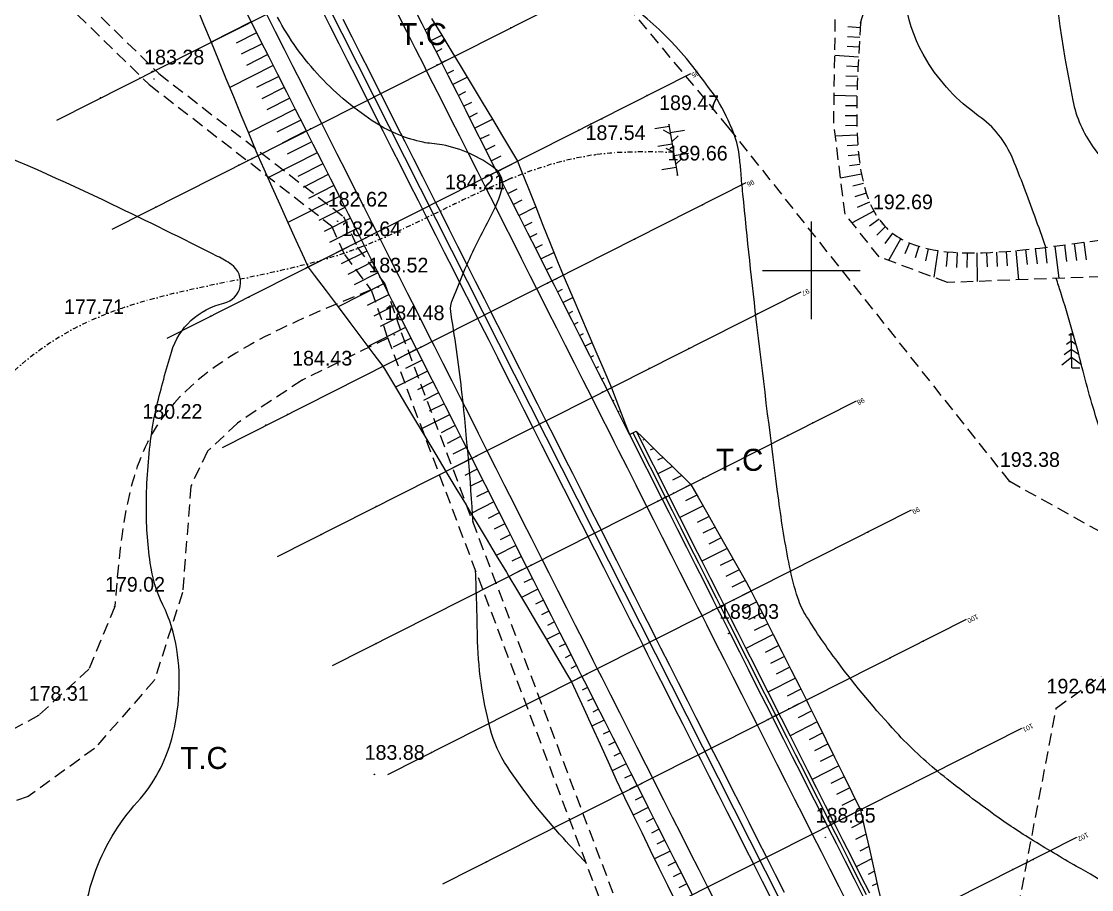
# Model space of a CAD drawing. Extents: x -83928 to -81707, y 15464 to 18601.
# Drawn here: x -82761.5 to -82542.7, y 16273.4 to 16450.9 of the extents above; entities that cross this region are included whole.
import ezdxf
from ezdxf.enums import TextEntityAlignment as Align

# ---------------------------------------------------------------- set-up
doc = ezdxf.new("R2010")
doc.units = 0
doc.header["$MEASUREMENT"] = 0
for name, pattern in [('ACAD_ISO03W100', [30, 12, -18]), ('INTERROMPU', [0.75, 0.5, -0.25]), ('TIRETPTx2', [2, 1, -0.5, 0, -0.5])]:
    doc.linetypes.add(name, pattern=pattern)
doc.layers.add('ACCE', color=4, linetype='INTERROMPU', lineweight=25)
for name, color, linetype in [('ALT', 7, 'Continuous'), ('ASSIETTE', 3, 'Continuous'), ('AXE_EN_PLAN', 1, 'Continuous'), ('Carroyage 1', 7, 'Continuous'), ('CHAUSSEE_EXT', 5, 'Continuous'), ('CHAUSSEE_INT', 5, 'Continuous'), ('CNiv_1', 1, 'Continuous'), ('CONST', 7, 'Continuous'), ('ECOULEMENT', 160, 'ACAD_ISO03W100'), ('FONDS_DE_FOSSE', 4, 'Continuous'), ('FOSSES', 3, 'Continuous'), ('LIMITE', 40, 'INTERROMPU'), ('PLATE-FORME', 6, 'Continuous'), ('POINTS', 3, 'Continuous'), ('POINTS_PROFILS', 1, 'Continuous'), ('PROFILS', 7, 'Continuous'), ('Talus', 5, 'Continuous'), ('USL', 2, 'Continuous')]:
    doc.layers.add(name, color=color, linetype=linetype)

# ---------------------------------------------------------------- blocks, each defined once
blk = doc.blocks.new('T10')
at = {"layer": 'USL'}
for p, q in [((0.02, 3.53), (-0.26, 3.33)), ((-0.02, 3.53), (0.26, 3.33)), ((0, 0), (0, 3.5)), ((0.02, 2.78), (-0.5, 2.4)), ((-0.02, 2.78), (0.5, 2.4)), ((-1, 0.34), (-0.02, 1.1)), ((0.02, 1.94), (-0.77, 1.36)), ((-0.02, 1.94), (0.77, 1.36)), ((-0.02, 1.1), (1.01, 0.34)), ((0, 0), (0.83, 0))]:
    blk.add_line(p, q, dxfattribs=at)

msp = doc.modelspace()

# ---------------------------------------------------------------- linework, layer by layer
at = {"layer": 'ACCE', "linetype": 'INTERROMPU', "ltscale": 5, "extrusion": (0.000932032, -0.005533, 0.999984), "elevation": 22.18}
for points in [[(-82806.83, 16513.1), (-82782.95, 16488.83), (-82733.57, 16440.63), (-82695.79, 16411.37), (-82693, 16405.13), (-82687.37, 16397.64), (-82684.01, 16387.69), (-82628.98, 16241.97)], [(-82808.97, 16511), (-82785.07, 16486.71), (-82735.54, 16438.36), (-82698.23, 16409.46), (-82695.6, 16403.6), (-82690.06, 16396.22), (-82686.83, 16386.68), (-82631.79, 16240.91)]]:
    msp.add_lwpolyline(points, dxfattribs=at)
at = {"layer": 'ACCE', "linetype": 'INTERROMPU', "ltscale": 5}
for points, knots in [([(-82586, 16175.38, 185.98), (-82581.2, 16179.31, 186.01), (-82576.37, 16183.2, 186.05), (-82568.02, 16189.23, 186.09), (-82564.59, 16191.53, 186.11), (-82558.41, 16195.19, 186.13), (-82555.72, 16196.63, 186.14), (-82550.37, 16199.12, 186.16), (-82547.72, 16200.19, 186.16), (-82542.84, 16201.83, 186.16), (-82540.62, 16202.45, 186.17), (-82533.8, 16203.96, 186.16), (-82529.08, 16204.48, 186.15), (-82522.71, 16204.17, 186.13), (-82521.07, 16204, 186.12), (-82518.33, 16203.55, 186.11), (-82517.21, 16203.32, 186.1), (-82514.97, 16202.76, 186.09), (-82513.87, 16202.42, 186.08), (-82510.58, 16201.3, 186.06), (-82508.44, 16200.39, 186.04), (-82504.26, 16198.5, 186), (-82502.22, 16197.52, 185.99), (-82498.8, 16195.99, 185.96), (-82497.39, 16195.39, 185.94), (-82494.72, 16194.41, 185.92), (-82493.47, 16194.01, 185.92), (-82491.03, 16193.47, 185.9), (-82489.84, 16193.31, 185.9), (-82487.52, 16193.21, 185.89), (-82486.38, 16193.27, 185.88), (-82482.83, 16193.78, 185.88), (-82480.48, 16194.61, 185.88), (-82475.91, 16197.11, 185.9), (-82473.69, 16198.77, 185.91), (-82469.34, 16202.81, 185.95), (-82467.22, 16205.18, 185.97), (-82461.1, 16212.95, 186.04), (-82457.21, 16219.1, 186.1), (-82449.52, 16232.21, 186.24), (-82445.72, 16239.18, 186.31), (-82440.12, 16248.9, 186.41), (-82438.4, 16251.82, 186.44), (-82435.29, 16256.85, 186.49), (-82433.91, 16259, 186.51), (-82431.1, 16263.13, 186.55), (-82429.68, 16265.11, 186.57), (-82425.39, 16270.87, 186.63), (-82422.51, 16274.45, 186.66), (-82416.95, 16281.36, 186.73), (-82414.26, 16284.69, 186.76), (-82409.78, 16290.75, 186.82), (-82407.91, 16293.49, 186.84), (-82405.11, 16298.25, 186.89), (-82404.07, 16300.23, 186.91), (-82402.34, 16304.05, 186.95), (-82401.62, 16305.88, 186.97), (-82400.4, 16309.68, 187.02), (-82399.89, 16311.64, 187.04), (-82399.07, 16315.67, 187.08), (-82398.77, 16317.74, 187.11), (-82398.14, 16324.04, 187.18), (-82398.12, 16328.37, 187.23), (-82398.73, 16335.85, 187.33), (-82399.19, 16339.02, 187.37), (-82400.52, 16345.21, 187.44), (-82401.4, 16348.24, 187.48), (-82403.19, 16353.02, 187.55), (-82403.99, 16354.84, 187.57), (-82405.65, 16358.12, 187.62), (-82406.48, 16359.59, 187.64), (-82408.13, 16362.17, 187.67), (-82408.92, 16363.29, 187.69), (-82410.59, 16365.46, 187.72), (-82411.48, 16366.52, 187.74), (-82414.34, 16369.79, 187.78), (-82416.42, 16371.94, 187.82), (-82419.66, 16375.47, 187.87), (-82420.85, 16376.8, 187.89), (-82422.88, 16379.28, 187.92), (-82423.74, 16380.4, 187.94), (-82425.38, 16382.69, 187.97), (-82426.16, 16383.86, 187.99), (-82428.42, 16387.42, 188.04), (-82429.82, 16389.86, 188.07), (-82432.19, 16394.21, 188.13), (-82433.19, 16396.11, 188.16), (-82434.19, 16398, 188.19)], [3.448781, 3.448781, 3.448781, 3.448781, 21.477763, 21.477763, 33.704874, 33.704874, 42.841126, 42.841126, 51.389512, 51.389512, 58.208587, 58.208587, 71.944836, 71.944836, 76.677716, 76.677716, 79.944242, 79.944242, 83.210769, 83.210769, 89.743822, 89.743822, 96.276875, 96.276875, 101.026512, 101.026512, 105.50547, 105.50547, 109.984427, 109.984427, 114.463385, 114.463385, 124.225963, 124.225963, 133.988541, 133.988541, 143.751119, 143.751119, 162.79459, 162.79459, 181.838061, 181.838061, 190.183059, 190.183059, 196.652083, 196.652083, 203.121106, 203.121106, 216.059153, 216.059153, 228.9972, 228.9972, 239.586039, 239.586039, 246.883183, 246.883183, 253.250736, 253.250736, 259.61829, 259.61829, 265.985843, 265.985843, 278.72095, 278.72095, 288.129528, 288.129528, 297.538107, 297.538107, 303.581452, 303.581452, 308.772493, 308.772493, 312.991663, 312.991663, 317.210832, 317.210832, 326.162459, 326.162459, 331.462934, 331.462934, 335.63843, 335.63843, 339.813926, 339.813926, 348.164918, 348.164918, 354.539267, 354.539267, 354.539267, 354.539267]), ([(-82585.05, 16173.58, 185.96), (-82580.19, 16177.56, 185.99), (-82575.32, 16181.48, 186.02), (-82566.99, 16187.51, 186.07), (-82563.6, 16189.79, 186.08), (-82557.55, 16193.38, 186.11), (-82554.92, 16194.79, 186.12), (-82549.79, 16197.19, 186.13), (-82547.29, 16198.21, 186.14), (-82542.85, 16199.72, 186.14), (-82540.94, 16200.28, 186.14), (-82537.05, 16201.22, 186.14), (-82535.07, 16201.6, 186.14), (-82529.09, 16202.39, 186.13), (-82525.04, 16202.47, 186.12), (-82519.59, 16201.76, 186.09), (-82518.15, 16201.49, 186.08), (-82515.54, 16200.84, 186.07), (-82514.37, 16200.49, 186.06), (-82512.05, 16199.68, 186.04), (-82510.89, 16199.22, 186.03), (-82507.43, 16197.77, 186), (-82505.14, 16196.69, 185.98), (-82500.92, 16194.74, 185.95), (-82498.97, 16193.86, 185.93), (-82495.73, 16192.64, 185.91), (-82494.42, 16192.21, 185.9), (-82491.96, 16191.61, 185.88), (-82490.81, 16191.42, 185.88), (-82488.54, 16191.22, 185.87), (-82487.43, 16191.22, 185.86), (-82484.15, 16191.47, 185.86), (-82482.03, 16191.99, 185.86), (-82477.95, 16193.62, 185.86), (-82475.99, 16194.73, 185.87), (-82472.19, 16197.45, 185.89), (-82470.36, 16199.06, 185.9), (-82464.51, 16204.98, 185.96), (-82460.71, 16210.14, 186.01), (-82453.33, 16221.57, 186.12), (-82449.75, 16227.85, 186.19), (-82442.59, 16240.57, 186.32), (-82439.01, 16247, 186.38), (-82433.93, 16255.25, 186.47), (-82432.53, 16257.44, 186.49), (-82428.28, 16263.75, 186.55), (-82425.35, 16267.63, 186.59), (-82419.53, 16275.01, 186.66), (-82416.64, 16278.51, 186.69), (-82410.94, 16285.75, 186.76), (-82408.15, 16289.48, 186.8), (-82404.45, 16295.36, 186.86), (-82403.29, 16297.4, 186.88), (-82401.35, 16301.3, 186.92), (-82400.54, 16303.15, 186.94), (-82399.62, 16305.65, 186.97), (-82399.41, 16306.25, 186.97), (-82399.21, 16306.86, 186.98)], [3.056603, 3.056603, 3.056603, 3.056603, 21.338406, 21.338406, 33.600877, 33.600877, 42.691962, 42.691962, 51.003267, 51.003267, 57.09833, 57.09833, 63.193392, 63.193392, 75.383516, 75.383516, 79.807534, 79.807534, 83.429642, 83.429642, 87.051751, 87.051751, 94.295967, 94.295967, 100.645965, 100.645965, 105.022211, 105.022211, 108.929242, 108.929242, 112.836272, 112.836272, 120.650332, 120.650332, 128.464393, 128.464393, 136.278453, 136.278453, 154.050436, 154.050436, 171.822418, 171.822418, 189.594401, 189.594401, 196.235736, 196.235736, 209.518408, 209.518408, 222.801079, 222.801079, 237.211949, 237.211949, 244.628063, 244.628063, 250.95186, 250.95186, 252.920773, 252.920773, 252.920773, 252.920773])]:
    msp.add_open_spline(points, degree=3, knots=knots, dxfattribs=at)
at = {"layer": 'ASSIETTE'}
for points in [[(-82725.14, 16452.42), (-82724.3, 16450.38), (-82722.76, 16446.67), (-82721.23, 16442.96), (-82719.7, 16439.26), (-82718.17, 16435.55), (-82716.64, 16431.84), (-82715.11, 16428.13), (-82713.58, 16424.42), (-82713.19, 16423.5), (-82711.96, 16420.76), (-82710.32, 16417.11), (-82708.67, 16413.46), (-82707.03, 16409.8), (-82705.38, 16406.15), (-82703.74, 16402.5), (-82702.92, 16400.68), (-82701.69, 16399.05), (-82699.24, 16395.81), (-82696.79, 16392.57), (-82694.35, 16389.32), (-82691.9, 16386.08), (-82689.45, 16382.83), (-82687.61, 16380.4), (-82687.09, 16379.54), (-82685.03, 16376.1), (-82682.97, 16372.66), (-82680.91, 16369.22), (-82678.85, 16365.78), (-82676.79, 16362.34), (-82674.73, 16358.9), (-82672.67, 16355.46), (-82670.61, 16352.02), (-82669.46, 16350.11), (-82669.46, 16350.1), (-82668.54, 16348.58), (-82666.48, 16345.14), (-82664.42, 16341.7), (-82662.36, 16338.26), (-82661.85, 16337.4), (-82660.31, 16334.82), (-82658.25, 16331.37), (-82656.2, 16327.93), (-82654.15, 16324.48), (-82652.1, 16321.04), (-82650.05, 16317.59), (-82649.02, 16315.87), (-82648.19, 16314.05), (-82646.53, 16310.41), (-82644.87, 16306.76), (-82643.21, 16303.12), (-82641.55, 16299.48), (-82639.89, 16295.83), (-82638.64, 16293.1), (-82638.21, 16292.2), (-82636.45, 16288.61), (-82634.69, 16285.02), (-82632.93, 16281.43), (-82631.17, 16277.83), (-82629.41, 16274.24), (-82627.65, 16270.65)], [(-82677.65, 16451.54), (-82675.56, 16448.11), (-82673.48, 16444.69), (-82672.96, 16443.83), (-82671.41, 16441.25), (-82669.35, 16437.81), (-82667.29, 16434.37), (-82665.23, 16430.93), (-82663.18, 16427.48), (-82661.12, 16424.04), (-82660.09, 16422.32), (-82659.34, 16420.46), (-82657.85, 16416.73), (-82656.36, 16413), (-82654.87, 16409.27), (-82653.38, 16405.54), (-82651.89, 16401.82), (-82650.77, 16399.02), (-82650.37, 16398.1), (-82648.79, 16394.42), (-82647.21, 16390.74), (-82645.62, 16387.06), (-82644.04, 16383.38), (-82642.45, 16379.69), (-82640.87, 16376.01), (-82639.42, 16372.26), (-82637.97, 16368.51), (-82637.17, 16366.42), (-82635.83, 16367.1), (-82634.48, 16365.79), (-82631.45, 16362.85), (-82628.41, 16359.9), (-82625.37, 16356.95), (-82624.61, 16356.22), (-82623.13, 16353.6), (-82621.16, 16350.12), (-82619.19, 16346.63), (-82617.22, 16343.15), (-82615.25, 16339.66), (-82613.28, 16336.18), (-82612.29, 16334.43), (-82611.39, 16332.65), (-82609.58, 16329.08), (-82607.77, 16325.51), (-82605.97, 16321.94), (-82604.16, 16318.38), (-82602.35, 16314.81), (-82601, 16312.13), (-82600.55, 16311.23), (-82598.78, 16307.65), (-82597.02, 16304.06), (-82595.25, 16300.47), (-82593.48, 16296.88), (-82591.71, 16293.29), (-82589.94, 16289.7), (-82589.03, 16285.68), (-82588.12, 16281.66), (-82587.21, 16277.64), (-82586.3, 16273.62), (-82585.39, 16269.59)]]:
    msp.add_lwpolyline(points, dxfattribs=at)
at = {"layer": 'AXE_EN_PLAN'}
msp.add_lwpolyline([(-83020.09, 17089.73), (-82519.61, 16099.44)], dxfattribs=at)
at = {"layer": 'Carroyage 1'}
for p, q in [((-82600, 16410), (-82600, 16390)), ((-82610, 16400), (-82590, 16400))]:
    msp.add_line(p, q, dxfattribs=at)
at = {"layer": 'CHAUSSEE_EXT'}
for points in [[(-82711.43, 16452.4), (-82709.63, 16448.83), (-82707.82, 16445.26), (-82706.02, 16441.69), (-82704.22, 16438.12), (-82702.41, 16434.55), (-82700.61, 16430.98), (-82700.16, 16430.08), (-82698.8, 16427.41), (-82697, 16423.84), (-82695.19, 16420.27), (-82693.39, 16416.7), (-82691.59, 16413.13), (-82689.78, 16409.56), (-82688.88, 16407.77), (-82687.98, 16405.99), (-82686.17, 16402.42), (-82684.37, 16398.85), (-82682.56, 16395.28), (-82680.76, 16391.71), (-82678.96, 16388.14), (-82677.6, 16385.46), (-82677.15, 16384.57), (-82675.35, 16381), (-82673.54, 16377.43), (-82671.74, 16373.86), (-82669.93, 16370.29), (-82668.13, 16366.72), (-82666.33, 16363.15), (-82664.52, 16359.58), (-82662.72, 16356.01), (-82661.71, 16354.02), (-82661.71, 16354.02), (-82660.91, 16352.44), (-82659.11, 16348.87), (-82657.31, 16345.3), (-82655.5, 16341.73), (-82655.05, 16340.83), (-82653.7, 16338.16), (-82651.89, 16334.59), (-82650.09, 16331.02), (-82648.28, 16327.45), (-82646.48, 16323.88), (-82644.68, 16320.31), (-82643.77, 16318.52), (-82642.87, 16316.74), (-82641.07, 16313.17), (-82639.26, 16309.6), (-82637.46, 16306.03), (-82635.65, 16302.46), (-82633.85, 16298.89), (-82632.5, 16296.21), (-82632.05, 16295.32), (-82630.24, 16291.75), (-82628.44, 16288.18), (-82626.63, 16284.61), (-82624.83, 16281.04), (-82623.02, 16277.47), (-82621.22, 16273.9), (-82619.42, 16270.33)], [(-82684.6, 16452.51), (-82682.8, 16448.94), (-82680.99, 16445.37), (-82679.19, 16441.8), (-82678.74, 16440.91), (-82677.38, 16438.23), (-82675.58, 16434.66), (-82673.77, 16431.09), (-82671.97, 16427.52), (-82670.17, 16423.95), (-82668.36, 16420.38), (-82667.46, 16418.6), (-82666.56, 16416.81), (-82664.75, 16413.24), (-82662.95, 16409.67), (-82661.14, 16406.1), (-82659.34, 16402.53), (-82657.54, 16398.96), (-82656.18, 16396.28), (-82655.73, 16395.39), (-82653.93, 16391.82), (-82652.12, 16388.25), (-82650.32, 16384.68), (-82648.51, 16381.11), (-82646.71, 16377.54), (-82644.91, 16373.97), (-82643.1, 16370.4), (-82641.3, 16366.83), (-82640.29, 16364.84), (-82640.29, 16364.84), (-82639.49, 16363.26), (-82637.69, 16359.69), (-82635.89, 16356.12), (-82634.08, 16352.55), (-82633.63, 16351.66), (-82632.28, 16348.98), (-82630.47, 16345.41), (-82628.67, 16341.84), (-82626.86, 16338.27), (-82625.06, 16334.7), (-82623.26, 16331.13), (-82622.35, 16329.35), (-82621.45, 16327.56), (-82619.65, 16323.99), (-82617.84, 16320.42), (-82616.04, 16316.85), (-82614.23, 16313.28), (-82612.43, 16309.71), (-82611.08, 16307.04), (-82610.63, 16306.14), (-82608.82, 16302.57), (-82607.02, 16299), (-82605.21, 16295.43), (-82603.41, 16291.86), (-82601.61, 16288.29), (-82599.8, 16284.72), (-82598, 16281.15), (-82596.19, 16277.58), (-82594.39, 16274.01), (-82592.58, 16270.44)]]:
    msp.add_lwpolyline(points, dxfattribs=at)
at = {"layer": 'CHAUSSEE_INT'}
for points in [[(-82700.26, 16453.56), (-82698.45, 16449.99), (-82696.65, 16446.42), (-82694.84, 16442.85), (-82693.04, 16439.28), (-82691.24, 16435.71), (-82690.78, 16434.82), (-82689.43, 16432.14), (-82687.63, 16428.57), (-82685.82, 16425), (-82684.02, 16421.43), (-82682.21, 16417.86), (-82680.41, 16414.29), (-82679.51, 16412.51), (-82678.61, 16410.72), (-82676.8, 16407.15), (-82675, 16403.58), (-82673.19, 16400.01), (-82671.39, 16396.44), (-82669.58, 16392.87), (-82668.23, 16390.2), (-82667.78, 16389.3), (-82665.98, 16385.73), (-82664.17, 16382.16), (-82662.37, 16378.59), (-82660.56, 16375.02), (-82658.76, 16371.45), (-82656.96, 16367.88), (-82655.15, 16364.31), (-82653.35, 16360.74), (-82652.34, 16358.76), (-82652.34, 16358.75), (-82651.54, 16357.17), (-82649.74, 16353.6), (-82647.93, 16350.03), (-82646.13, 16346.46), (-82645.68, 16345.57), (-82644.33, 16342.89), (-82642.52, 16339.32), (-82640.72, 16335.75), (-82638.91, 16332.18), (-82637.11, 16328.61), (-82635.3, 16325.04), (-82634.4, 16323.26), (-82633.5, 16321.47), (-82631.7, 16317.9), (-82629.89, 16314.33), (-82628.09, 16310.76), (-82626.28, 16307.19), (-82624.48, 16303.62), (-82623.13, 16300.95), (-82622.67, 16300.05), (-82620.87, 16296.48), (-82619.07, 16292.91), (-82617.26, 16289.34), (-82615.46, 16285.77), (-82613.65, 16282.2), (-82611.85, 16278.63), (-82610.05, 16275.06), (-82608.24, 16271.49)], [(-82695.77, 16451.35), (-82693.97, 16447.78), (-82692.17, 16444.21), (-82690.36, 16440.64), (-82688.56, 16437.07), (-82688.11, 16436.17), (-82686.75, 16433.5), (-82684.95, 16429.93), (-82683.15, 16426.36), (-82681.34, 16422.79), (-82679.54, 16419.22), (-82677.73, 16415.65), (-82676.83, 16413.86), (-82675.93, 16412.08), (-82674.12, 16408.51), (-82672.32, 16404.94), (-82670.52, 16401.37), (-82668.71, 16397.8), (-82666.91, 16394.23), (-82665.55, 16391.55), (-82665.1, 16390.66), (-82663.3, 16387.09), (-82661.49, 16383.52), (-82659.69, 16379.95), (-82657.89, 16376.38), (-82656.08, 16372.81), (-82654.28, 16369.24), (-82652.47, 16365.67), (-82650.67, 16362.1), (-82649.66, 16360.11), (-82649.66, 16360.11), (-82648.86, 16358.53), (-82647.06, 16354.96), (-82645.26, 16351.39), (-82643.45, 16347.82), (-82643, 16346.92), (-82641.65, 16344.25), (-82639.84, 16340.68), (-82638.04, 16337.11), (-82636.24, 16333.54), (-82634.43, 16329.97), (-82632.63, 16326.4), (-82631.72, 16324.61), (-82630.82, 16322.83), (-82629.02, 16319.26), (-82627.21, 16315.69), (-82625.41, 16312.12), (-82623.61, 16308.55), (-82621.8, 16304.98), (-82620.45, 16302.3), (-82620, 16301.41), (-82618.19, 16297.84), (-82616.39, 16294.27), (-82614.58, 16290.7), (-82612.78, 16287.13), (-82610.98, 16283.56), (-82609.17, 16279.99), (-82607.37, 16276.42), (-82605.56, 16272.85)]]:
    msp.add_lwpolyline(points, dxfattribs=at)
at = {"layer": 'CNiv_1'}
for points, elevation in [([(-82614.93, 16629.04, -0.003328), (-82606.8, 16621.4, -0.349911), (-82602.96, 16593.42, 0.385508), (-82597.76, 16567.71, 0.027712), (-82595.53, 16566.24, -0.027147), (-82593.25, 16564.75, -0.21654), (-82584.77, 16549.63, 0.179787), (-82576, 16531, 0.429749), (-82554.25, 16531.8, -0.527728), (-82535.27, 16529.47, -0.32105), (-82538.95, 16504.09, 0.213232), (-82551.33, 16469.67, 0.030928), (-82546.53, 16434.74, 0.106636), (-82542.4, 16425.27, 0.040979), (-82527.5, 16407.77, 0.040979)], 200), ([(-82552.06, 16404.72, 0.003553), (-82554.28, 16411.06, 0.01135), (-82558.8, 16422.8, 0.142752), (-82565.85, 16431.64, -0.103439), (-82576.4, 16442.93, -0.183147), (-82580.69, 16466.13, 0.147763), (-82582.54, 16482.32)], 195), ([(-82748.05, 16271.31, -0.033959), (-82746.67, 16276.33, -0.099007), (-82737.79, 16291.31, 0.118035), (-82730.8, 16304.2, 0.051266), (-82729.31, 16313.44, 0.052919), (-82729.75, 16322.5, 0.074435), (-82732.59, 16331.58, -0.078633), (-82735.2, 16340.2, -0.036321), (-82735.98, 16352.16, -0.03136), (-82735, 16366, -0.025526), (-82733.84, 16372.24, -0.014142), (-82730.86, 16383.29, -0.270566), (-82720.14, 16393.28, 0.652669), (-82718.6, 16401.2, 0.034922), (-82721.41, 16402.87, 0.00474), (-82743, 16413.5, 0.015991), (-82773.73, 16427.08, -0.033903), (-82788, 16434, -0.136243), (-82794.7, 16440.76, -0.042676), (-82807, 16468, -0.068556)], 180), ([(-82538.33, 16273.67, 0.012795), (-82545.74, 16278.12, -0.010106), (-82555.14, 16283.71, -0.017474), (-82563.06, 16289.03, -0.012697), (-82573.5, 16297, -0.037423), (-82582.67, 16305.58, -0.025048), (-82594.67, 16320, -0.021866), (-82600.98, 16329.23, -0.0588), (-82602.75, 16333, -0.032005), (-82604.46, 16339.49, -0.015693), (-82606.67, 16353, -0.003532), (-82611.06, 16388.34, -0.004576), (-82614, 16415.67, -0.004466), (-82614.38, 16419.91, 0.00613), (-82614.67, 16423, 0.065092), (-82615.86, 16427.99, 0.042741), (-82619.25, 16435, 0.025206), (-82619.53, 16435.42, 0.001914), (-82623.5, 16440.75, 0.199948), (-82667.17, 16466.45, -0.358123)], 190), ([(-82669.17, 16348.39, 0.012242), (-82671.4, 16374.6, 0.014131), (-82673.67, 16391, -0.098533), (-82673.6, 16393.4, -0.039445), (-82673.53, 16393.63, -0.001611), (-82671.33, 16399, -0.027487), (-82666.2, 16409.74, 0.045571), (-82663.33, 16416.33, 0.319015), (-82664.73, 16420.86, 0.117745), (-82675.5, 16425.67, 0.027216), (-82677.62, 16425.95, -0.03246), (-82679.4, 16426.2, -0.090212), (-82689.01, 16430.11, -0.062886), (-82700.43, 16439.57, -0.066612), (-82709.16, 16451.8, 0.051282)], 185), ([(-82424.18, 16272.34, 0.291258), (-82427.9, 16275.09, -0.122194), (-82440, 16279, -0.002067), (-82459.79, 16291.4, -0.005832), (-82466.73, 16295.91, -0.002552), (-82476.6, 16302.55, -0.001473), (-82493.6, 16314.2, -0.013244), (-82504.38, 16322.06, -0.01012), (-82518, 16333, -0.070898), (-82531.52, 16348.04, -0.067907), (-82540.8, 16367, -0.018391), (-82544.65, 16380.25, 0.015989), (-82549, 16395.5, 0.001579), (-82549.92, 16398.34)], 195), ([(-82646.13, 16278.88, -0.001986), (-82650.71, 16283.86, -0.038432), (-82662.15, 16298.47, -0.083255), (-82665.67, 16306.33, -0.059385), (-82668.27, 16325.32, 0.006161), (-82668.66, 16338.56, 0.006161)], 185)]:
    msp.add_lwpolyline(points, format="xyb", dxfattribs=dict(at, elevation=elevation))
at = {"layer": 'CONST', "linetype": 'ByBlock', "extrusion": (0.000932032, -0.005533, 0.999984)}
for p, q in [((-82629.07, 16429.44, 189.17), (-82632.03, 16428.94, 189.17)), ((-82629.13, 16429.78, 189.18), (-82627.38, 16419.46, 189.05)), ((-82628.8, 16427.86, 189.15), (-82630.24, 16428.65, 5.64)), ((-82628.86, 16428.19, 189.16), (-82625.9, 16428.7, 189.16)), ((-82628.54, 16426.31, 189.14), (-82627.2, 16427.53, 5.63)), ((-82631.42, 16425.37, 189.13), (-82628.47, 16425.87, 189.13)), ((-82628.18, 16424.17, 189.11), (-82629.66, 16424.93, 5.61)), ((-82628.06, 16423.5, 189.1), (-82625.11, 16424, 189.1)), ((-82627.76, 16421.68, 189.08), (-82626.44, 16422.94, 5.6)), ((-82627.65, 16421.03, 189.07), (-82630.6, 16420.53, 189.07))]:
    msp.add_line(p, q, dxfattribs=at)
at = {"layer": 'ECOULEMENT', "linetype": 'TIRETPTx2'}
msp.add_spline([(-82628.18, 16424.17, 189.11), (-82644.17, 16423.65, 189.15), (-82672.92, 16413.59, 189.12), (-82694.16, 16404, 189.07), (-82750.82, 16388.06, 189.06), (-82798.6, 16327.19, 188.48), (-82814.11, 16298.43, 188.18)], degree=3, dxfattribs=at)
at = {"layer": 'FONDS_DE_FOSSE'}
for points in [[(-82725.14, 16452.42), (-82724.3, 16450.38), (-82722.76, 16446.67), (-82721.23, 16442.96), (-82719.7, 16439.26), (-82718.17, 16435.55), (-82716.64, 16431.84), (-82715.11, 16428.13), (-82713.58, 16424.42), (-82713.19, 16423.5), (-82711.96, 16420.76), (-82710.32, 16417.11), (-82708.67, 16413.46), (-82707.03, 16409.8), (-82705.38, 16406.15), (-82703.74, 16402.5), (-82702.92, 16400.68), (-82701.69, 16399.05), (-82699.24, 16395.81), (-82696.79, 16392.57), (-82694.35, 16389.32), (-82691.9, 16386.08), (-82689.45, 16382.83), (-82687.61, 16380.4), (-82687.09, 16379.54), (-82685.03, 16376.1), (-82682.97, 16372.66), (-82680.91, 16369.22), (-82678.85, 16365.78), (-82676.79, 16362.34), (-82674.73, 16358.9), (-82672.67, 16355.46), (-82670.61, 16352.02), (-82669.46, 16350.11), (-82669.46, 16350.1), (-82668.54, 16348.58), (-82666.48, 16345.14), (-82664.42, 16341.7), (-82662.36, 16338.26), (-82661.85, 16337.4), (-82660.31, 16334.82), (-82658.25, 16331.37), (-82656.2, 16327.93), (-82654.15, 16324.48), (-82652.1, 16321.04), (-82650.05, 16317.59), (-82649.02, 16315.87), (-82648.19, 16314.05), (-82646.53, 16310.41), (-82644.87, 16306.76), (-82643.21, 16303.12), (-82641.55, 16299.48), (-82639.89, 16295.83), (-82638.64, 16293.1), (-82638.21, 16292.2), (-82636.45, 16288.61), (-82634.69, 16285.02), (-82632.93, 16281.43), (-82631.17, 16277.83), (-82629.41, 16274.24), (-82627.65, 16270.65)], [(-82677.65, 16451.54), (-82675.56, 16448.11), (-82673.48, 16444.69), (-82672.96, 16443.83), (-82671.41, 16441.25), (-82669.35, 16437.81), (-82667.29, 16434.37), (-82665.23, 16430.93), (-82663.18, 16427.48), (-82661.12, 16424.04), (-82660.09, 16422.32), (-82659.34, 16420.46), (-82657.85, 16416.73), (-82656.36, 16413), (-82654.87, 16409.27), (-82653.38, 16405.54), (-82651.89, 16401.82), (-82650.77, 16399.02), (-82650.37, 16398.1), (-82648.79, 16394.42), (-82647.21, 16390.74), (-82645.62, 16387.06), (-82644.04, 16383.38), (-82642.45, 16379.69), (-82640.87, 16376.01), (-82639.42, 16372.26), (-82637.97, 16368.51), (-82637.17, 16366.42), (-82636.5, 16366.76), (-82635.7, 16365.18), (-82633.9, 16361.61), (-82632.09, 16358.04), (-82630.29, 16354.47), (-82629.84, 16353.58), (-82628.48, 16350.9), (-82626.68, 16347.33), (-82624.88, 16343.76), (-82623.07, 16340.19), (-82621.27, 16336.62), (-82619.46, 16333.05), (-82618.56, 16331.26), (-82617.66, 16329.48), (-82615.85, 16325.91), (-82614.05, 16322.34), (-82612.25, 16318.77), (-82610.44, 16315.2), (-82608.64, 16311.63), (-82607.28, 16308.95), (-82606.83, 16308.06), (-82605.03, 16304.49), (-82603.22, 16300.92), (-82601.42, 16297.35), (-82599.62, 16293.78), (-82597.81, 16290.21), (-82596.01, 16286.64), (-82594.2, 16283.07), (-82592.4, 16279.5), (-82590.6, 16275.93), (-82588.79, 16272.36)]]:
    msp.add_lwpolyline(points, dxfattribs=at)
at = {"layer": 'FOSSES'}
for points in [[(-82725.14, 16452.42), (-82724.3, 16450.38), (-82722.76, 16446.67), (-82721.23, 16442.96), (-82719.7, 16439.26), (-82718.17, 16435.55), (-82716.64, 16431.84), (-82715.11, 16428.13), (-82713.58, 16424.42), (-82713.19, 16423.5), (-82711.96, 16420.76), (-82710.32, 16417.11), (-82708.67, 16413.46), (-82707.03, 16409.8), (-82705.38, 16406.15), (-82703.74, 16402.5), (-82702.92, 16400.68), (-82701.69, 16399.05), (-82699.24, 16395.81), (-82696.79, 16392.57), (-82694.35, 16389.32), (-82691.9, 16386.08), (-82689.45, 16382.83), (-82687.61, 16380.4), (-82687.09, 16379.54), (-82685.03, 16376.1), (-82682.97, 16372.66), (-82680.91, 16369.22), (-82678.85, 16365.78), (-82676.79, 16362.34), (-82674.73, 16358.9), (-82672.67, 16355.46), (-82670.61, 16352.02), (-82669.46, 16350.11), (-82669.46, 16350.1), (-82668.54, 16348.58), (-82666.48, 16345.14), (-82664.42, 16341.7), (-82662.36, 16338.26), (-82661.85, 16337.4), (-82660.31, 16334.82), (-82658.25, 16331.37), (-82656.2, 16327.93), (-82654.15, 16324.48), (-82652.1, 16321.04), (-82650.05, 16317.59), (-82649.02, 16315.87), (-82648.19, 16314.05), (-82646.53, 16310.41), (-82644.87, 16306.76), (-82643.21, 16303.12), (-82641.55, 16299.48), (-82639.89, 16295.83), (-82638.64, 16293.1), (-82638.21, 16292.2), (-82636.45, 16288.61), (-82634.69, 16285.02), (-82632.93, 16281.43), (-82631.17, 16277.83), (-82629.41, 16274.24), (-82627.65, 16270.65)], [(-82677.65, 16451.54), (-82675.56, 16448.11), (-82673.48, 16444.69), (-82672.96, 16443.83), (-82671.41, 16441.25), (-82669.35, 16437.81), (-82667.29, 16434.37), (-82665.23, 16430.93), (-82663.18, 16427.48), (-82661.12, 16424.04), (-82660.09, 16422.32), (-82659.34, 16420.46), (-82657.85, 16416.73), (-82656.36, 16413), (-82654.87, 16409.27), (-82653.38, 16405.54), (-82651.89, 16401.82), (-82650.77, 16399.02), (-82650.37, 16398.1), (-82648.79, 16394.42), (-82647.21, 16390.74), (-82645.62, 16387.06), (-82644.04, 16383.38), (-82642.45, 16379.69), (-82640.87, 16376.01), (-82639.42, 16372.26), (-82637.97, 16368.51), (-82637.17, 16366.42), (-82635.83, 16367.1), (-82635.03, 16365.52), (-82633.23, 16361.95), (-82631.42, 16358.38), (-82629.62, 16354.81), (-82629.17, 16353.92), (-82627.81, 16351.24), (-82626.01, 16347.67), (-82624.21, 16344.1), (-82622.4, 16340.53), (-82620.6, 16336.96), (-82618.79, 16333.39), (-82617.89, 16331.6), (-82616.99, 16329.82), (-82615.18, 16326.25), (-82613.38, 16322.68), (-82611.58, 16319.11), (-82609.77, 16315.54), (-82607.97, 16311.97), (-82606.61, 16309.29), (-82606.16, 16308.4), (-82604.36, 16304.83), (-82602.56, 16301.26), (-82600.75, 16297.69), (-82598.95, 16294.12), (-82597.14, 16290.55), (-82595.34, 16286.98), (-82593.53, 16283.41), (-82591.73, 16279.84), (-82589.93, 16276.27), (-82588.12, 16272.7)]]:
    msp.add_lwpolyline(points, dxfattribs=at)
at = {"layer": 'LIMITE', "linetype": 'INTERROMPU', "ltscale": 5, "extrusion": (0.000932032, -0.005533, 0.999984)}
for p, q in [((-82616.84, 16429.16, 187.48), (-82739.73, 16576.74, 188.41)), ((-82595.42, 16430.08, 186.41), (-82595.09, 16451.46, 186.53)), ((-82559.44, 16356.82, 187.03), (-82616.84, 16429.16, 187.48)), ((-82593.09, 16411.47, 186.31), (-82595.42, 16430.08, 186.41)), ((-82586.1, 16402.75, 186.25), (-82593.09, 16411.47, 186.31)), ((-82585.41, 16409.5, 188.8), (-82585.42, 16409.55, 188.8)), ((-82572.13, 16397.52, 186.21), (-82586.1, 16402.75, 186.25)), ((-82540.69, 16398.68, 186.19), (-82572.13, 16397.52, 186.21)), ((-82686.63, 16386.15, 188.84), (-82704.15, 16377.54, 188.8)), ((-82704.15, 16377.54, 188.8), (-82717.36, 16368.77, 188.77)), ((-82717.36, 16368.77, 188.77), (-82723.48, 16363, 188.74)), ((-82723.48, 16363, 188.74), (-82726.88, 16355.87, 188.71)), ((-82517.93, 16333.76, 186.86), (-82559.44, 16356.82, 187.03)), ((-82726.88, 16355.87, 188.71), (-82728.57, 16334.15, 188.59)), ((-82728.57, 16334.15, 188.59), (-82734.35, 16316.15, 188.49)), ((-82549.9, 16310.47, 186.76), (-82517.93, 16333.76, 186.86)), ((-82734.35, 16316.15, 188.49), (-82746.58, 16302.23, 188.43)), ((-82567.51, 16218.13, 186.27), (-82549.9, 16310.47, 186.76)), ((-82746.58, 16302.23, 188.43), (-82760.17, 16292.39, 188.39))]:
    msp.add_line(p, q, dxfattribs=at)
for points, elevation in [([(-82742.57, 16331.65), (-82747.85, 16318.8), (-82758.18, 16309.33), (-82771.32, 16302.21), (-82791.66, 16296.4)], 20.87), ([(-82760.31, 16292.76), (-82779.72, 16286.01), (-82805.68, 16280.5), (-82827.07, 16276.73), (-82834.31, 16272.64), (-82837.25, 16267), (-82838.56, 16257.39), (-82840.97, 16243.65), (-82838.87, 16228.57), (-82813.79, 16202.27), (-82758.68, 16181.68), (-82751.01, 16171.63), (-82741.57, 16150.38), (-82747.48, 16104.32), (-82777.26, 16065.84), (-82805.7, 16045.54), (-82864.65, 16007.83), (-82897.44, 15966.1)], 21.1)]:
    msp.add_lwpolyline(points, dxfattribs=dict(at, elevation=elevation))
at = {"layer": 'LIMITE', "linetype": 'INTERROMPU', "ltscale": 5}
for points in [[(-82589.91, 16450.62, 189.03), (-82582.37, 16505.99, 189.33), (-82605.7, 16551.18, 189.6), (-82649.93, 16541.04, 189.59), (-82706.52, 16584.57, 189.88), (-82665.36, 16582.04, 191.13), (-82554.88, 16606.44, 191.07), (-82571.19, 16622.5, 191.32), (-82571.05, 16629.84, 191.34)], [(-82589.91, 16450.62, 189.03), (-82585.41, 16409.5, 188.8), (-82487.52, 16397.53, 188.35), (-82459.29, 16357.54, 187.78), (-82444.25, 16367.31, 187.85), (-82446.68, 16388.82, 188.11), (-82434.19, 16398, 188.19), (-82407.04, 16394.58, 188.06), (-82373.55, 16337.21, 187.13), (-82367.71, 16299.43, 186.79), (-82371.9, 16253.38, 186.25), (-82380.23, 16205.29, 185.7), (-82391.12, 16156, 185.14), (-82406.5, 16083.04, 184.31)]]:
    msp.add_spline(points, degree=3, dxfattribs=at)
msp.add_open_spline([(-82690.01, 16395.99, 188.96), (-82708.41, 16388.61, 188.93), (-82738.79, 16375.95, 188.87), (-82741.38, 16344.11, 188.5), (-82742.43, 16331.28, 188.35)], degree=3, knots=[1.401571, 1.401571, 1.401571, 1.401571, 55.050618, 91.23634, 91.23634, 91.23634, 91.23634], dxfattribs=at)
at = {"layer": 'PLATE-FORME'}
for points in [[(-82716.36, 16454.39), (-82714.56, 16450.82), (-82712.75, 16447.25), (-82710.95, 16443.68), (-82709.14, 16440.11), (-82707.34, 16436.54), (-82705.53, 16432.97), (-82703.73, 16429.4), (-82703.28, 16428.51), (-82701.93, 16425.83), (-82700.12, 16422.26), (-82698.32, 16418.69), (-82696.51, 16415.12), (-82694.71, 16411.55), (-82692.9, 16407.98), (-82692, 16406.19), (-82691.1, 16404.41), (-82689.3, 16400.84), (-82687.49, 16397.27), (-82685.69, 16393.7), (-82683.88, 16390.13), (-82682.08, 16386.56), (-82680.73, 16383.88), (-82680.28, 16382.99), (-82678.47, 16379.42), (-82676.67, 16375.85), (-82674.86, 16372.28), (-82673.06, 16368.71), (-82671.25, 16365.14), (-82669.45, 16361.57), (-82667.65, 16358), (-82665.84, 16354.43), (-82664.84, 16352.44), (-82664.84, 16352.44), (-82664.04, 16350.86), (-82662.23, 16347.29), (-82660.43, 16343.72), (-82658.62, 16340.15), (-82658.17, 16339.26), (-82656.82, 16336.58), (-82655.02, 16333.01), (-82653.21, 16329.44), (-82651.41, 16325.87), (-82649.6, 16322.3), (-82647.8, 16318.73), (-82646.9, 16316.94), (-82646, 16315.16), (-82644.19, 16311.59), (-82642.39, 16308.02), (-82640.58, 16304.45), (-82638.78, 16300.88), (-82636.97, 16297.31), (-82635.62, 16294.63), (-82635.17, 16293.74), (-82633.37, 16290.17), (-82631.56, 16286.6), (-82629.76, 16283.03), (-82627.95, 16279.46), (-82626.15, 16275.89), (-82624.34, 16272.32)], [(-82681.48, 16454.09), (-82679.67, 16450.52), (-82677.87, 16446.95), (-82676.06, 16443.38), (-82675.61, 16442.49), (-82674.26, 16439.81), (-82672.45, 16436.24), (-82670.65, 16432.67), (-82668.85, 16429.1), (-82667.04, 16425.53), (-82665.24, 16421.96), (-82664.34, 16420.18), (-82663.43, 16418.39), (-82661.63, 16414.82), (-82659.82, 16411.25), (-82658.02, 16407.68), (-82656.22, 16404.11), (-82654.41, 16400.54), (-82653.06, 16397.86), (-82652.61, 16396.97), (-82650.8, 16393.4), (-82649, 16389.83), (-82647.2, 16386.26), (-82645.39, 16382.69), (-82643.59, 16379.12), (-82641.78, 16375.55), (-82639.98, 16371.98), (-82638.17, 16368.41), (-82637.17, 16366.42), (-82637.17, 16366.42), (-82636.37, 16364.84), (-82634.57, 16361.27), (-82632.76, 16357.7), (-82630.96, 16354.13), (-82630.51, 16353.24), (-82629.15, 16350.56), (-82627.35, 16346.99), (-82625.54, 16343.42), (-82623.74, 16339.85), (-82621.94, 16336.28), (-82620.13, 16332.71), (-82619.23, 16330.93), (-82618.33, 16329.14), (-82616.52, 16325.57), (-82614.72, 16322), (-82612.92, 16318.43), (-82611.11, 16314.86), (-82609.31, 16311.29), (-82607.95, 16308.61), (-82607.5, 16307.72), (-82605.7, 16304.15), (-82603.89, 16300.58), (-82602.09, 16297.01), (-82600.29, 16293.44), (-82598.48, 16289.87), (-82596.68, 16286.3), (-82594.87, 16282.73), (-82593.07, 16279.16), (-82591.26, 16275.59), (-82589.46, 16272.02)]]:
    msp.add_lwpolyline(points, dxfattribs=at)
at = {"layer": 'POINTS', "extrusion": (0.002059, -0.012217, 0.999923)}
for centre in [(-82590.12, 16449.62, -182.42), (-82734.63, 16438.13, -182.42), (-82629.34, 16428.79, -182.42), (-82644.38, 16422.66, -182.42), (-82627.59, 16418.47, -182.42), (-82673.13, 16412.6, -182.42), (-82697.08, 16409.05, -182.42), (-82585.62, 16408.5, -182.42), (-82694.37, 16403, -182.42), (-82688.79, 16395.57, -182.42), (-82751.04, 16387.06, -182.42), (-82685.5, 16385.82, -182.42), (-82704.37, 16376.54, -182.42), (-82735, 16365.65, -182.42), (-82559.65, 16355.81, -182.42), (-82742.64, 16330.28, -182.42), (-82617.08, 16324.73, -182.42), (-82758.25, 16307.97, -182.42), (-82550.11, 16309.46, -182.42), (-82689.55, 16295.9, -182.42), (-82689.55, 16295.9, -182.42), (-82597.33, 16283.05, -182.42)]:
    msp.add_circle(centre, 0.05, dxfattribs=at)
at = {"layer": 'POINTS_PROFILS'}
for p in [(-82714.56, 16450.82), (-82661.47, 16449.63), (-82722.76, 16446.67), (-82676.5, 16442.04), (-82675.61, 16442.49), (-82672.96, 16443.83), (-82734.91, 16440.53), (-82734.77, 16440.6), (-82734.7, 16440.64), (-82734.57, 16440.7), (-82678.74, 16440.91), (-82737.33, 16439.31), (-82689.45, 16435.5), (-82688.11, 16436.17), (-82633.54, 16435.74), (-82745.35, 16435.26), (-82690.78, 16434.82), (-82642.87, 16431.02), (-82702.39, 16428.96), (-82700.16, 16430.08), (-82645.02, 16429.94), (-82703.28, 16428.51), (-82647.51, 16428.68), (-82715.23, 16422.47), (-82714.37, 16422.9), (-82713.19, 16423.5), (-82660.09, 16422.32), (-82717.07, 16421.54), (-82664.34, 16420.18), (-82667.46, 16418.6), (-82665.23, 16419.72), (-82676.83, 16413.86), (-82734.07, 16412.94), (-82679.51, 16412.51), (-82678.17, 16413.18), (-82622.27, 16413.42), (-82688.88, 16407.77), (-82692, 16406.19), (-82691.11, 16406.64), (-82636.18, 16406.39), (-82703.2, 16400.53), (-82702.92, 16400.68), (-82650.77, 16399.02), (-82656.18, 16396.28), (-82653.95, 16397.41), (-82653.06, 16397.86), (-82715.04, 16394.55), (-82722.79, 16390.63), (-82668.23, 16390.2), (-82666.89, 16390.87), (-82665.55, 16391.55), (-82610.99, 16391.11), (-82677.6, 16385.46), (-82680.73, 16383.88), (-82679.83, 16384.33), (-82625.07, 16384), (-82687.71, 16380.35), (-82687.61, 16380.4), (-82633.14, 16379.92), (-82642.68, 16375.1), (-82641.78, 16375.55), (-82640.87, 16376.01), (-82644.91, 16373.97), (-82707.14, 16370.53), (-82711.52, 16368.32), (-82656.96, 16367.88), (-82655.62, 16368.56), (-82654.28, 16369.24), (-82599.72, 16368.8), (-82604.79, 16366.24), (-82666.33, 16363.15), (-82669.45, 16361.57), (-82668.56, 16362.02), (-82674.73, 16358.9), (-82622.09, 16357.49), (-82628.18, 16354.41), (-82624.61, 16356.22), (-82631.4, 16352.79), (-82630.51, 16353.24), (-82630.06, 16353.46), (-82629.61, 16353.69), (-82629.17, 16353.92), (-82689.01, 16351.69), (-82633.63, 16351.66), (-82700.24, 16346.01), (-82644.34, 16346.25), (-82643, 16346.92), (-82588.44, 16346.49), (-82645.68, 16345.57), (-82658.17, 16339.26), (-82657.28, 16339.71), (-82655.05, 16340.83), (-82661.85, 16337.4), (-82615.86, 16332.63), (-82612.29, 16334.43), (-82620.12, 16330.48), (-82619.23, 16330.93), (-82618.78, 16331.15), (-82618.34, 16331.38), (-82617.89, 16331.6), (-82622.35, 16329.35), (-82633.06, 16323.93), (-82631.72, 16324.61), (-82577.16, 16324.18), (-82688.96, 16323.69), (-82634.4, 16323.26), (-82583.9, 16320.77), (-82646, 16317.39), (-82643.77, 16318.52), (-82649.02, 16315.87), (-82646.9, 16316.94), (-82601, 16312.13), (-82607.95, 16308.61), (-82607.51, 16308.84), (-82607.06, 16309.06), (-82606.61, 16309.29), (-82604.57, 16310.33), (-82611.08, 16307.04), (-82608.85, 16308.16), (-82620.45, 16302.3), (-82565.89, 16301.86), (-82677.69, 16301.38), (-82623.13, 16300.95), (-82621.79, 16301.62), (-82632.5, 16296.21), (-82638.64, 16293.1), (-82635.62, 16294.63), (-82634.73, 16295.08), (-82589.94, 16289.7), (-82596.23, 16286.53), (-82595.78, 16286.75), (-82595.34, 16286.98), (-82593.51, 16287.9), (-82599.8, 16284.72), (-82597.57, 16285.85), (-82596.68, 16286.3), (-82609.17, 16279.99), (-82666.41, 16279.07), (-82611.85, 16278.63), (-82610.51, 16279.31), (-82554.61, 16279.55), (-82558.77, 16277.45), (-82621.22, 16273.9)]:
    msp.add_point(p, dxfattribs=at)
at = {"layer": 'PROFILS'}
for points in [[(-82754.27, 16430.75), (-82647.17, 16484.87)], [(-82743, 16408.43), (-82635.9, 16462.56)], [(-82731.72, 16386.12), (-82624.62, 16440.25)], [(-82720.44, 16363.81), (-82613.34, 16417.94)], [(-82709.17, 16341.5), (-82602.07, 16395.62)], [(-82697.89, 16319.18), (-82590.79, 16373.31)], [(-82686.61, 16296.87), (-82579.51, 16351)], [(-82675.34, 16274.56), (-82568.24, 16328.69)], [(-82664.06, 16252.25), (-82556.96, 16306.37)], [(-82652.78, 16229.93), (-82545.68, 16284.06)]]:
    msp.add_lwpolyline(points, dxfattribs=at)
at = {"layer": 'Talus', "linetype": 'ByBlock', "extrusion": (0.000932032, -0.005533, 0.999984)}
for p, q in [((-82589.97, 16449.62, 189.02), (-82592.54, 16449.79, 187.77)), ((-82590.1, 16447.62, 189.01), (-82592.62, 16447.79, 187.76)), ((-82590.22, 16445.63, 189), (-82592.7, 16445.78, 187.75)), ((-82590.34, 16443.63, 188.99), (-82595.21, 16443.92, 186.49)), ((-82590.54, 16439.64, 188.97), (-82592.91, 16439.74, 187.72)), ((-82590.45, 16441.63, 188.98), (-82592.84, 16441.76, 187.73)), ((-82590.62, 16437.64, 188.96), (-82592.96, 16437.72, 187.71)), ((-82590.68, 16435.64, 188.95), (-82595.33, 16435.76, 186.45)), ((-82590.71, 16433.64, 188.94), (-82593.04, 16433.67, 187.69)), ((-82590.71, 16431.64, 188.93), (-82593.06, 16431.63, 187.67)), ((-82590.68, 16429.64, 188.92), (-82593.02, 16429.59, 187.66)), ((-82590.61, 16427.64, 188.9), (-82595.09, 16427.44, 186.4)), ((-82590.49, 16425.64, 188.89), (-82592.66, 16425.49, 187.64)), ((-82590.32, 16423.65, 188.88), (-82592.44, 16423.44, 187.63)), ((-82590.07, 16421.67, 188.87), (-82592.18, 16421.37, 187.62)), ((-82589.74, 16419.69, 188.86), (-82594.02, 16418.89, 186.35)), ((-82589.32, 16417.74, 188.85), (-82591.53, 16417.2, 187.59)), ((-82588.77, 16415.82, 188.84), (-82591.11, 16415.07, 187.58)), ((-82588.08, 16413.94, 188.83), (-82590.61, 16412.89, 187.57)), ((-82587.22, 16412.14, 188.81), (-82591.68, 16409.72, 186.3)), ((-82586.16, 16410.44, 188.8), (-82588.1, 16409.05, 187.54)), ((-82584.87, 16408.91, 188.79), (-82586.61, 16407.23, 187.53)), ((-82583.38, 16407.59, 188.78), (-82584.99, 16405.48, 187.52)), ((-82581.71, 16406.49, 188.78), (-82584.23, 16402.05, 186.25)), ((-82579.91, 16405.61, 188.77), (-82580.86, 16403.38, 187.5)), ((-82578.03, 16404.93, 188.76), (-82578.76, 16402.6, 187.5)), ((-82552.21, 16404.7, 188.71), (-82551.82, 16401.49, 187.45)), ((-82550.23, 16404.95, 188.7), (-82549.38, 16398.36, 186.2)), ((-82548.24, 16405.21, 188.7), (-82547.79, 16401.82, 187.45)), ((-82546.26, 16405.48, 188.7), (-82545.79, 16401.99, 187.44)), ((-82544.28, 16405.75, 188.69), (-82543.79, 16402.17, 187.44)), ((-82576.1, 16404.42, 188.75), (-82576.66, 16401.92, 187.49)), ((-82574.13, 16404.05, 188.75), (-82574.98, 16398.59, 186.22)), ((-82572.15, 16403.8, 188.74), (-82572.45, 16400.78, 187.48)), ((-82570.16, 16403.65, 188.74), (-82570.32, 16400.61, 187.48)), ((-82568.16, 16403.58, 188.74), (-82568.21, 16400.62, 187.47)), ((-82566.16, 16403.58, 188.73), (-82566.08, 16397.74, 186.21)), ((-82564.16, 16403.63, 188.73), (-82564.04, 16400.73, 187.47)), ((-82562.16, 16403.73, 188.72), (-82561.98, 16400.82, 187.46)), ((-82560.17, 16403.87, 188.72), (-82559.93, 16400.93, 187.46)), ((-82558.17, 16404.04, 188.72), (-82557.61, 16398.06, 186.2)), ((-82556.18, 16404.24, 188.71), (-82555.86, 16401.19, 187.46)), ((-82554.2, 16404.46, 188.71), (-82553.84, 16401.34, 187.45))]:
    msp.add_line(p, q, dxfattribs=at)
at = {"layer": 'Talus'}
for points in [[(-82714.56, 16450.82), (-82722.76, 16446.67)], [(-82713.43, 16448.59), (-82717.62, 16446.47)], [(-82678.99, 16449.18), (-82677.93, 16449.72)], [(-82712.3, 16446.36), (-82716.57, 16444.2)], [(-82677.87, 16446.95), (-82675.56, 16448.11)], [(-82711.17, 16444.12), (-82715.53, 16441.92)], [(-82676.74, 16444.72), (-82675.5, 16445.35)], [(-82710.05, 16441.89), (-82718.93, 16437.4)], [(-82675.61, 16442.49), (-82674.28, 16443.16)], [(-82674.48, 16440.26), (-82673.08, 16440.97)], [(-82708.92, 16439.66), (-82713.45, 16437.37)], [(-82673.36, 16438.03), (-82670.38, 16439.53)], [(-82707.79, 16437.43), (-82712.4, 16435.1)], [(-82672.23, 16435.79), (-82670.66, 16436.59)], [(-82706.66, 16435.2), (-82711.36, 16432.82)], [(-82671.1, 16433.56), (-82669.45, 16434.4)], [(-82705.53, 16432.97), (-82715.11, 16428.13)], [(-82669.97, 16431.33), (-82668.25, 16432.2)], [(-82704.41, 16430.74), (-82709.28, 16428.27)], [(-82668.85, 16429.1), (-82665.23, 16430.93)], [(-82703.28, 16428.51), (-82708.24, 16426)], [(-82667.72, 16426.87), (-82665.83, 16427.82)], [(-82702.15, 16426.27), (-82707.16, 16423.74)], [(-82666.59, 16424.64), (-82664.63, 16425.63)], [(-82701.02, 16424.04), (-82711.14, 16418.93)], [(-82665.46, 16422.41), (-82663.42, 16423.44)], [(-82664.34, 16420.18), (-82660.09, 16422.32)], [(-82699.9, 16421.81), (-82705, 16419.23)], [(-82698.77, 16419.58), (-82703.93, 16416.97)], [(-82663.21, 16417.94), (-82661.18, 16418.97)], [(-82697.64, 16417.35), (-82702.85, 16414.72)], [(-82662.08, 16415.71), (-82660.15, 16416.69)], [(-82696.51, 16415.12), (-82707.03, 16409.8)], [(-82660.95, 16413.48), (-82659.12, 16414.41)], [(-82695.39, 16412.89), (-82700.69, 16410.2)], [(-82659.82, 16411.25), (-82656.36, 16413)], [(-82694.26, 16410.66), (-82699.62, 16407.95)], [(-82658.7, 16409.02), (-82657.06, 16409.85)], [(-82693.13, 16408.42), (-82698.54, 16405.69)], [(-82657.57, 16406.79), (-82656.03, 16407.56)], [(-82692, 16406.19), (-82702.92, 16400.68)], [(-82656.44, 16404.56), (-82655, 16405.28)], [(-82690.88, 16403.96), (-82696.13, 16401.31)], [(-82655.31, 16402.33), (-82652.63, 16403.68)], [(-82689.75, 16401.73), (-82694.8, 16399.18)], [(-82654.19, 16400.09), (-82652.94, 16400.72)], [(-82688.62, 16399.5), (-82693.47, 16397.05)], [(-82653.06, 16397.86), (-82651.91, 16398.44)], [(-82687.49, 16397.27), (-82696.79, 16392.57)], [(-82651.93, 16395.63), (-82650.86, 16396.18)], [(-82686.36, 16395.04), (-82690.81, 16392.79)], [(-82650.8, 16393.4), (-82648.79, 16394.42)], [(-82685.24, 16392.81), (-82689.48, 16390.66)], [(-82649.68, 16391.17), (-82648.74, 16391.64)], [(-82684.11, 16390.57), (-82688.16, 16388.53)], [(-82648.55, 16388.94), (-82647.68, 16389.38)], [(-82682.98, 16388.34), (-82690.67, 16384.46)], [(-82681.85, 16386.11), (-82685.5, 16384.27)], [(-82647.42, 16386.71), (-82646.62, 16387.11)], [(-82646.29, 16384.48), (-82644.83, 16385.22)], [(-82680.73, 16383.88), (-82684.17, 16382.14)], [(-82679.6, 16381.65), (-82682.96, 16379.95)], [(-82645.17, 16382.24), (-82644.5, 16382.58)], [(-82678.47, 16379.42), (-82685.03, 16376.1)], [(-82644.04, 16380.01), (-82643.44, 16380.31)], [(-82677.34, 16377.19), (-82680.54, 16375.57)], [(-82642.91, 16377.78), (-82642.38, 16378.05)], [(-82676.22, 16374.96), (-82679.34, 16373.38)], [(-82641.78, 16375.55), (-82640.87, 16376.01)], [(-82675.09, 16372.72), (-82678.13, 16371.19)], [(-82640.66, 16373.32), (-82640.31, 16373.49)], [(-82673.96, 16370.49), (-82679.88, 16367.5)], [(-82639.53, 16371.09), (-82639.29, 16371.21)], [(-82672.83, 16368.26), (-82675.71, 16366.81)], [(-82638.4, 16368.86), (-82638.28, 16368.92)], [(-82671.71, 16366.03), (-82674.5, 16364.62)], [(-82637.27, 16366.63), (-82637.25, 16366.64)], [(-82634.1, 16365.43), (-82634.46, 16365.25)], [(-82670.58, 16363.8), (-82673.3, 16362.43)], [(-82632.21, 16363.58), (-82632.94, 16363.21)], [(-82669.45, 16361.57), (-82674.73, 16358.9)], [(-82630.31, 16361.74), (-82631.43, 16361.18)], [(-82668.32, 16359.34), (-82670.88, 16358.04)], [(-82628.41, 16359.9), (-82631.42, 16358.38)], [(-82667.19, 16357.11), (-82669.67, 16355.85)], [(-82626.51, 16358.06), (-82628.4, 16357.1)], [(-82666.07, 16354.87), (-82668.47, 16353.66)], [(-82624.61, 16356.22), (-82626.89, 16355.07)], [(-82664.94, 16352.64), (-82669.57, 16350.3)], [(-82623.38, 16354.04), (-82625.71, 16352.86)], [(-82663.81, 16350.41), (-82666.05, 16349.28)], [(-82622.15, 16351.86), (-82626.91, 16349.45)], [(-82662.68, 16348.18), (-82664.84, 16347.09)], [(-82620.92, 16349.68), (-82623.35, 16348.45)], [(-82661.56, 16345.95), (-82663.63, 16344.9)], [(-82619.68, 16347.5), (-82622.17, 16346.25)], [(-82660.43, 16343.72), (-82664.42, 16341.7)], [(-82618.45, 16345.33), (-82620.99, 16344.04)], [(-82659.3, 16341.49), (-82661.22, 16340.52)], [(-82617.22, 16343.15), (-82622.4, 16340.53)], [(-82658.17, 16339.26), (-82660.01, 16338.33)], [(-82615.99, 16340.97), (-82618.63, 16339.63)], [(-82657.05, 16337.02), (-82658.8, 16336.14)], [(-82614.76, 16338.79), (-82617.45, 16337.43)], [(-82655.92, 16334.79), (-82659.28, 16333.09)], [(-82613.52, 16336.61), (-82616.27, 16335.22)], [(-82654.79, 16332.56), (-82656.39, 16331.75)], [(-82612.29, 16334.43), (-82617.89, 16331.6)], [(-82653.66, 16330.33), (-82655.19, 16329.56)], [(-82611.16, 16332.2), (-82613.96, 16330.79)], [(-82652.54, 16328.1), (-82653.98, 16327.37)], [(-82610.03, 16329.97), (-82612.83, 16328.56)], [(-82608.9, 16327.74), (-82611.71, 16326.33)], [(-82651.41, 16325.87), (-82654.15, 16324.48)], [(-82607.77, 16325.51), (-82613.38, 16322.68)], [(-82650.28, 16323.64), (-82651.57, 16322.98)], [(-82606.64, 16323.28), (-82609.45, 16321.86)], [(-82649.15, 16321.41), (-82650.37, 16320.79)], [(-82605.51, 16321.05), (-82608.32, 16319.63)], [(-82648.02, 16319.17), (-82649.16, 16318.6)], [(-82604.38, 16318.82), (-82607.19, 16317.4)], [(-82646.9, 16316.94), (-82649.02, 16315.87)], [(-82603.25, 16316.59), (-82608.87, 16313.75)], [(-82645.77, 16314.71), (-82646.88, 16314.15)], [(-82602.12, 16314.36), (-82604.93, 16312.94)], [(-82644.64, 16312.48), (-82645.79, 16311.9)], [(-82601, 16312.13), (-82603.8, 16310.71)], [(-82643.51, 16310.25), (-82644.71, 16309.64)], [(-82599.89, 16309.89), (-82602.69, 16308.47)], [(-82642.39, 16308.02), (-82644.87, 16306.76)], [(-82598.78, 16307.65), (-82604.36, 16304.83)], [(-82641.26, 16305.79), (-82642.55, 16305.14)], [(-82597.68, 16305.4), (-82600.46, 16304)], [(-82640.13, 16303.56), (-82641.46, 16302.88)], [(-82596.57, 16303.16), (-82599.34, 16301.76)], [(-82639, 16301.32), (-82640.38, 16300.63)], [(-82595.47, 16300.92), (-82598.22, 16299.53)], [(-82637.88, 16299.09), (-82640.72, 16297.66)], [(-82594.36, 16298.67), (-82599.85, 16295.9)], [(-82636.75, 16296.86), (-82638.22, 16296.12)], [(-82593.26, 16296.43), (-82595.99, 16295.05)], [(-82635.62, 16294.63), (-82637.13, 16293.87)], [(-82592.15, 16294.19), (-82594.87, 16292.81)], [(-82634.49, 16292.4), (-82636.02, 16291.63)], [(-82591.05, 16291.95), (-82593.76, 16290.58)], [(-82633.37, 16290.17), (-82636.45, 16288.61)], [(-82589.94, 16289.7), (-82595.34, 16286.98)], [(-82632.24, 16287.94), (-82633.79, 16287.15)], [(-82589.38, 16287.19), (-82591.79, 16285.97)], [(-82631.11, 16285.71), (-82632.68, 16284.91)], [(-82588.81, 16284.68), (-82590.95, 16283.6)], [(-82629.98, 16283.47), (-82631.57, 16282.68)], [(-82588.24, 16282.16), (-82590.1, 16281.22)], [(-82628.86, 16281.24), (-82632.05, 16279.63)], [(-82627.73, 16279.01), (-82629.34, 16278.2)], [(-82587.67, 16279.65), (-82590.83, 16278.05)], [(-82626.6, 16276.78), (-82628.22, 16275.96)], [(-82587.1, 16277.14), (-82588.4, 16276.48)], [(-82625.47, 16274.55), (-82627.11, 16273.72)], [(-82586.53, 16274.62), (-82587.55, 16274.11)]]:
    msp.add_lwpolyline(points, dxfattribs=at)

# ---------------------------------------------------------------- block references
at = {"extrusion": (0.000932032, -0.005533, 0.999984), "xscale": 2.000000000010331, "yscale": 1.999999999992818, "zscale": 2.000000000000016, "rotation": 0.6767476860794991}
msp.add_blockref('T10', (-82546.72, 16379.39, -162.28), dxfattribs=at)

# ---------------------------------------------------------------- texts
at = {"layer": 'ALT', "extrusion": (0.002059, -0.012217, 0.999923)}
for s, p in [('183.28', (-82736.63, 16441.13, -182.42)), ('189.47', (-82631.34, 16431.79, -182.42)), ('187.54', (-82646.38, 16425.66, -182.42)), ('189.66', (-82629.59, 16421.47, -182.42)), ('184.21', (-82675.13, 16415.6, -182.42)), ('182.62', (-82699.08, 16412.05, -182.42)), ('192.69', (-82587.62, 16411.5, -182.42)), ('182.64', (-82696.37, 16406, -182.42)), ('183.52', (-82690.79, 16398.57, -182.42)), ('177.71', (-82753.04, 16390.06, -182.42)), ('184.48', (-82687.5, 16388.82, -182.42)), ('184.43', (-82706.37, 16379.54, -182.42)), ('180.22', (-82737, 16368.65, -182.42)), ('193.38', (-82561.65, 16358.81, -182.42)), ('179.02', (-82744.64, 16333.28, -182.42)), ('189.03', (-82619.08, 16327.73, -182.42)), ('178.31', (-82760.25, 16310.97, -182.42)), ('192.64', (-82552.11, 16312.46, -182.42)), ('183.88', (-82691.55, 16298.9, -182.42)), ('183.88', (-82691.55, 16298.9, -182.42)), ('188.65', (-82599.33, 16286.05, -182.42))]:
    msp.add_text(s, height=3, rotation=359.9958, dxfattribs=at).set_placement(p)
at = {"layer": 'CONST', "linetype": 'ByBlock', "extrusion": (0.000932032, -0.005533, 0.999984)}
for p in [(-82684.2, 16445.43, -162.28), (-82619.48, 16358.36, -162.28), (-82728.99, 16297.39, -162.28)]:
    msp.add_text('T.C', height=4.5, rotation=0.0032, dxfattribs=at).set_placement(p)
at = {"layer": 'PROFILS'}
for s, p in [(' 95', (-82624.62, 16440.25)), (' 96', (-82613.34, 16417.94)), (' 97', (-82602.07, 16395.62)), (' 98', (-82590.79, 16373.31)), (' 99', (-82579.51, 16351)), (' 100', (-82568.24, 16328.69)), (' 101', (-82556.96, 16306.37)), (' 102', (-82545.68, 16284.06))]:
    msp.add_text(s, height=1, rotation=206.8115, dxfattribs=at).set_placement(p, align=Align.RIGHT)

doc.saveas('drawing.dxf')
